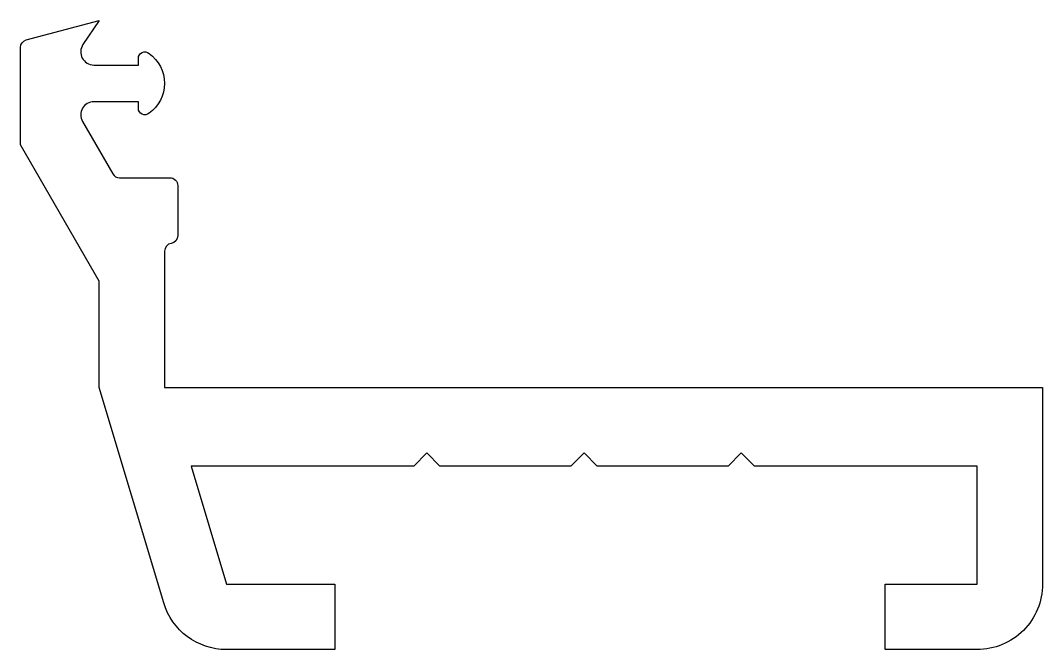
# Model space of a CAD drawing. Extents: x 156.5 to 195.5, y 217 to 241.
import ezdxf

# ---------------------------------------------------------------- set-up
doc = ezdxf.new("R2010")
doc.units = 0
doc.layers.add('ANA', color=220, linetype='CONTINUOUS')

msp = doc.modelspace()

# ---------------------------------------------------------------- linework, layer by layer
at = {"layer": 'ANA', "color": 7}
msp.add_lwpolyline([(164.329, 219.518), (168.469, 219.518), (168.469, 217.018), (164.329, 217.018, -0.331206), (161.935, 218.8), (159.469, 227.018), (159.469, 231.072), (156.469, 236.268), (156.469, 239.984, -0.339454), (156.691, 240.274), (159.469, 241.018), (158.853, 240.096, 0.599257), (159.269, 239.318), (160.969, 239.318), (160.969, 239.568, -0.638758), (161.381, 239.759, -0.515794), (161.381, 237.478, -0.638758), (160.969, 237.668), (160.969, 237.918), (159.269, 237.918, 0.57735), (158.836, 237.168), (159.991, 235.168, 0.267949), (160.251, 235.018), (162.169, 235.018, -0.414214), (162.469, 234.718), (162.469, 232.81, -0.365977), (162.219, 232.514, 0.365977), (161.969, 232.218), (161.969, 227.018), (195.469, 227.018), (195.469, 219.518, -0.414214), (192.969, 217.018), (189.469, 217.018), (189.469, 219.518), (192.969, 219.518), (192.969, 224.018), (184.474, 224.018), (183.974, 224.518), (183.474, 224.018), (178.474, 224.018), (177.974, 224.518), (177.474, 224.018), (172.474, 224.018), (171.974, 224.518), (171.474, 224.018), (162.979, 224.018)], format="xyb", close=True, dxfattribs=at)

doc.saveas('drawing.dxf')
